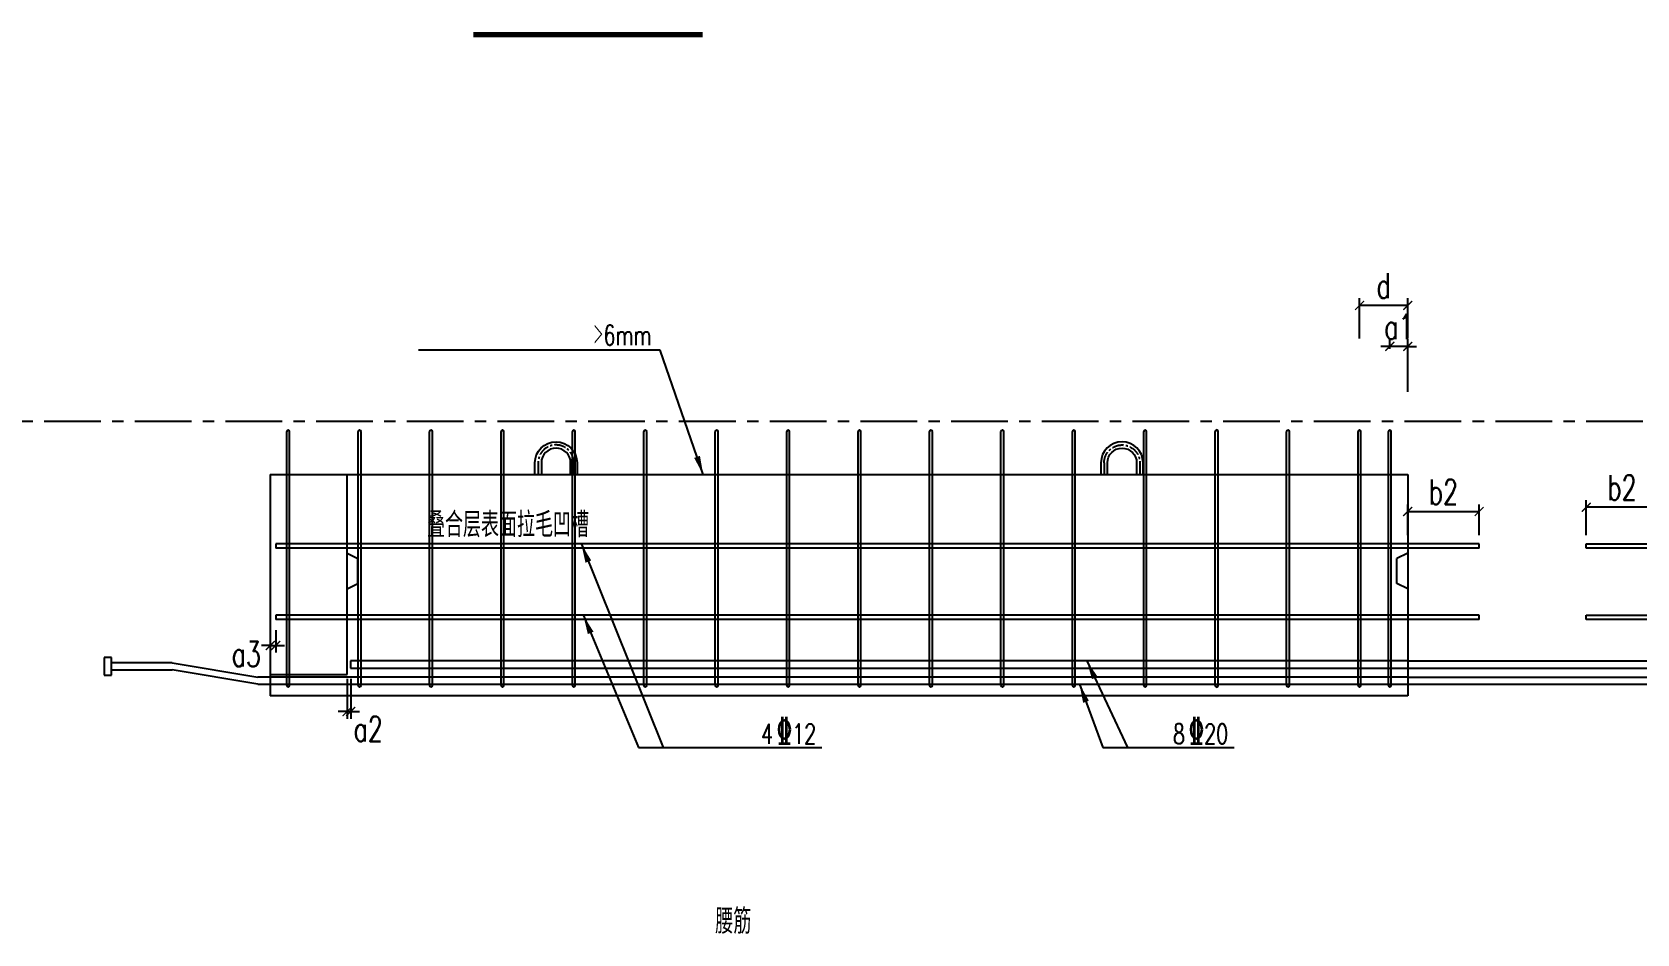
# Model space of a CAD drawing. Header units: inches. Extents: x 280713 to 330889, y 163288 to 177285.
# Drawn here: x 283539 to 288033, y 163625 to 166151 of the extents above; entities that cross this region are included whole.
import ezdxf
from ezdxf.enums import TextEntityAlignment as Align

# ---------------------------------------------------------------- set-up
doc = ezdxf.new("R2010")
doc.units = ezdxf.units.IN
doc.linetypes.add('CENTER', pattern=[50.8, 31.75, -6.35, 6.35, -6.35])
for name, color, linetype in [('PC梁箍筋', 3, 'Continuous'), ('PC梁钢筋', 6, 'Continuous'), ('尺寸', 7, 'Continuous'), ('文字', 7, 'Continuous'), ('轴线', 1, 'CENTER'), ('金属件U', 163, 'Continuous'), ('预制构件', 30, 'Continuous')]:
    doc.layers.add(name, color=color, linetype=linetype)
doc.styles.add('中文标注', font='standard.shx', dxfattribs={"bigfont": 'gbcbig.shx'})
doc.styles.add('尺寸123', font='simplex1.shx', dxfattribs={"width": 0.7, "height": 70, "bigfont": 'gbcbig.shx'})
doc.styles.add('尺寸用', font='', dxfattribs={"width": 0.7, "height": 40})
doc.styles.add('钢筋符号', font='tssdeng.shx', dxfattribs={"width": 0.7, "height": 75})
doc.styles.get('尺寸用').set_extended_font_data('SimSun')
doc.dimstyles.new('S-10', dxfattribs={"dimscale": 10, "dimtxt": 3.5, "dimasz": 2.5, "dimexe": 2, "dimexo": 3, "dimgap": 2, "dimtad": 1, "dimdec": 1, "dimdsep": 46, "dimtxsty": '尺寸用', "dimblk": 'ARCHTICK', "dimcen": 1.75, "dimaunit": 1, "dimadec": 0, "dimazin": 0, "dimtfac": 1, "dimtdec": 1, "dimtix": 1, "dimtmove": 2, "dimatfit": 3, "dimfxl": 1, "dimarcsym": 0})
doc.dimstyles.new('S-30', dxfattribs={"dimscale": 30, "dimtxt": 3.5, "dimasz": 1, "dimexe": 1, "dimexo": 3, "dimtad": 1, "dimdec": 1, "dimdsep": 46, "dimtxsty": '尺寸用', "dimblk": 'ARCHTICK', "dimcen": 1.75, "dimaunit": 1, "dimadec": 1, "dimazin": 0, "dimtfac": 1, "dimtdec": 1, "dimtix": 1, "dimtmove": 2, "dimatfit": 3, "dimfxl": 1, "dimarcsym": 0})

# ---------------------------------------------------------------- blocks, each defined once
blk = doc.blocks.new('_ArchTick')
at = {"color": 0, "linetype": 'ByBlock', "const_width": 0.15}
blk.add_lwpolyline([(-0.5, -0.5), (0.5, 0.5)], dxfattribs=at)
blk = doc.blocks.new('*D882')
at = {"layer": 'Defpoints', "color": 0, "transparency": 16777216}
for p in [(284206.6, 164505.8), (284221.6, 164505.8), (284221.6, 164433.3)]:
    blk.add_point(p, dxfattribs=at)
at = {"layer": '尺寸', "color": 0, "lineweight": -2, "transparency": 16777216}
for p, q in [((284206.6, 164475.8), (284206.6, 164413.3)), ((284221.6, 164475.8), (284221.6, 164413.3)), ((284206.6, 164433.3), (284181.6, 164433.3)), ((284206.6, 164433.3), (284221.6, 164433.3)), ((284221.6, 164433.3), (284246.6, 164433.3))]:
    blk.add_line(p, q, dxfattribs=at)
at = {"layer": '尺寸', "color": 0, "lineweight": -2, "transparency": 16777216, "xscale": 25, "yscale": 25, "zscale": 25}
blk.add_blockref('_ArchTick', (284206.6, 164433.3), dxfattribs=at)
at = {"layer": '尺寸', "color": 0, "lineweight": -2, "transparency": 16777216, "xscale": 25, "yscale": 25, "zscale": 25, "rotation": 180}
blk.add_blockref('_ArchTick', (284221.6, 164433.3), dxfattribs=at)
at = {"layer": '尺寸', "color": 0, "transparency": 16777216, "insert": (284139.5, 164408.9), "char_height": 70, "attachment_point": 5, "style": '尺寸123'}
blk.add_mtext('a3', dxfattribs=at)
blk = doc.blocks.new('*D895')
at = {"layer": 'Defpoints', "color": 0, "transparency": 16777216}
for p in [(287591.6, 164808.4), (287391.6, 164711.8), (287591.6, 164711.8)]:
    blk.add_point(p, dxfattribs=at)
at = {"layer": '尺寸', "color": 0, "lineweight": -2, "transparency": 16777216}
for p, q in [((287391.6, 164741.8), (287391.6, 164828.4)), ((287391.6, 164808.4), (287591.6, 164808.4)), ((287591.6, 164741.8), (287591.6, 164828.4))]:
    blk.add_line(p, q, dxfattribs=at)
at = {"layer": '尺寸', "color": 0, "lineweight": -2, "transparency": 16777216, "xscale": 25, "yscale": 25, "zscale": 25, "rotation": 180}
blk.add_blockref('_ArchTick', (287391.6, 164808.4), dxfattribs=at)
at = {"layer": '尺寸', "color": 0, "lineweight": -2, "transparency": 16777216, "xscale": 25, "yscale": 25, "zscale": 25}
blk.add_blockref('_ArchTick', (287591.6, 164808.4), dxfattribs=at)
at = {"layer": '尺寸', "color": 0, "transparency": 16777216, "insert": (287491.6, 164863.4), "char_height": 70, "attachment_point": 5, "style": '尺寸123'}
blk.add_mtext('b2', dxfattribs=at)
blk = doc.blocks.new('*D896')
at = {"layer": 'Defpoints', "color": 0, "transparency": 16777216}
for p in [(287891.6, 164820.5), (287891.6, 164711.8), (288091.6, 164711.8)]:
    blk.add_point(p, dxfattribs=at)
at = {"layer": '尺寸', "color": 0, "lineweight": -2, "transparency": 16777216}
for p, q in [((287891.6, 164741.8), (287891.6, 164840.5)), ((288091.6, 164741.8), (288091.6, 164840.5)), ((288091.6, 164820.5), (287891.6, 164820.5))]:
    blk.add_line(p, q, dxfattribs=at)
at = {"layer": '尺寸', "color": 0, "lineweight": -2, "transparency": 16777216, "xscale": 25, "yscale": 25, "zscale": 25, "rotation": 180}
blk.add_blockref('_ArchTick', (287891.6, 164820.5), dxfattribs=at)
at = {"layer": '尺寸', "color": 0, "lineweight": -2, "transparency": 16777216, "xscale": 25, "yscale": 25, "zscale": 25}
blk.add_blockref('_ArchTick', (288091.6, 164820.5), dxfattribs=at)
at = {"layer": '尺寸', "color": 0, "transparency": 16777216, "insert": (287991.6, 164875.5), "char_height": 70, "attachment_point": 5, "style": '尺寸123'}
blk.add_mtext('b2', dxfattribs=at)
blk = doc.blocks.new('A$C5BBB44EC')
at = {"layer": '轴线'}
for p, q in [((9, 33), (9, 0)), ((109, 33), (109, 0))]:
    blk.add_line(p, q, dxfattribs=at)
blk.add_arc((59, 33), 50, 0, 180, dxfattribs=at)
at = {"layer": '金属件U'}
for points in [[(0, 0), (0, 33, -1), (118, 33), (118, 0)], [(100, 0), (100, 33, 1), (18, 33), (18, 0)]]:
    blk.add_lwpolyline(points, format="xyb", dxfattribs=at)
blk = doc.blocks.new('*D934')
at = {"layer": 'Defpoints', "color": 0, "transparency": 16777216}
for p in [(284421.6, 164369.8), (284431.6, 164369.8), (284421.6, 164248.1)]:
    blk.add_point(p, dxfattribs=at)
at = {"layer": '尺寸', "color": 0, "lineweight": -2, "transparency": 16777216}
for p, q in [((284421.6, 164339.8), (284421.6, 164228.1)), ((284431.6, 164339.8), (284431.6, 164228.1)), ((284421.6, 164248.1), (284396.6, 164248.1)), ((284431.6, 164248.1), (284421.6, 164248.1)), ((284431.6, 164248.1), (284456.6, 164248.1))]:
    blk.add_line(p, q, dxfattribs=at)
at = {"layer": '尺寸', "color": 0, "lineweight": -2, "transparency": 16777216, "xscale": 25, "yscale": 25, "zscale": 25}
blk.add_blockref('_ArchTick', (284421.6, 164248.1), dxfattribs=at)
at = {"layer": '尺寸', "color": 0, "lineweight": -2, "transparency": 16777216, "xscale": 25, "yscale": 25, "zscale": 25, "rotation": 180}
blk.add_blockref('_ArchTick', (284431.6, 164248.1), dxfattribs=at)
at = {"layer": '尺寸', "color": 0, "transparency": 16777216, "insert": (284480.6, 164199.4), "char_height": 70, "attachment_point": 5, "style": '尺寸123'}
blk.add_mtext('a2', dxfattribs=at)
blk = doc.blocks.new('*D949')
at = {"layer": 'Defpoints', "color": 0, "transparency": 16777216}
for p in [(287256.6, 165385.7), (287256.6, 165263.4), (287391.6, 165263.4)]:
    blk.add_point(p, dxfattribs=at)
at = {"layer": '尺寸', "color": 0, "lineweight": -2, "transparency": 16777216}
for p, q in [((287256.6, 165293.4), (287256.6, 165405.7)), ((287391.6, 165385.7), (287256.6, 165385.7)), ((287391.6, 165293.4), (287391.6, 165405.7))]:
    blk.add_line(p, q, dxfattribs=at)
at = {"layer": '尺寸', "color": 0, "lineweight": -2, "transparency": 16777216, "xscale": 25, "yscale": 25, "zscale": 25, "rotation": 180}
blk.add_blockref('_ArchTick', (287256.6, 165385.7), dxfattribs=at)
at = {"layer": '尺寸', "color": 0, "lineweight": -2, "transparency": 16777216, "xscale": 25, "yscale": 25, "zscale": 25}
blk.add_blockref('_ArchTick', (287391.6, 165385.7), dxfattribs=at)
at = {"layer": '尺寸', "color": 0, "transparency": 16777216, "insert": (287324.1, 165440.7), "char_height": 70, "attachment_point": 5, "style": '尺寸123'}
blk.add_mtext('d', dxfattribs=at)
blk = doc.blocks.new('*D1025')
at = {"layer": 'Defpoints', "color": 0, "transparency": 16777216}
for p in [(287341.6, 165271), (287341.6, 165234.4), (287391.6, 165113.4)]:
    blk.add_point(p, dxfattribs=at)
at = {"layer": '尺寸', "color": 0, "lineweight": -2, "transparency": 16777216}
for p, q in [((287341.6, 165264.4), (287341.6, 165291)), ((287391.6, 165143.4), (287391.6, 165291)), ((287341.6, 165271), (287316.6, 165271)), ((287391.6, 165271), (287341.6, 165271)), ((287391.6, 165271), (287416.6, 165271))]:
    blk.add_line(p, q, dxfattribs=at)
at = {"layer": '尺寸', "color": 0, "lineweight": -2, "transparency": 16777216, "xscale": 25, "yscale": 25, "zscale": 25}
blk.add_blockref('_ArchTick', (287341.6, 165271), dxfattribs=at)
at = {"layer": '尺寸', "color": 0, "lineweight": -2, "transparency": 16777216, "xscale": 25, "yscale": 25, "zscale": 25, "rotation": 180}
blk.add_blockref('_ArchTick', (287391.6, 165271), dxfattribs=at)
at = {"layer": '尺寸', "color": 0, "transparency": 16777216, "insert": (287366.6, 165326), "char_height": 70, "attachment_point": 5, "style": '尺寸123'}
blk.add_mtext('a1', dxfattribs=at)

msp = doc.modelspace()

# ---------------------------------------------------------------- linework, layer by layer
at = {"layer": 'PC梁箍筋'}
for p, q in [((284252.57, 164320.84), (284252.57, 165032.84)), ((284260.57, 164320.84), (284260.57, 165032.84)), ((284452.57, 164320.84), (284452.57, 165032.84)), ((284460.57, 164320.84), (284460.57, 165032.84)), ((284652.57, 164320.84), (284652.57, 165032.84)), ((284660.57, 164320.84), (284660.57, 165032.84)), ((284852.57, 164320.84), (284852.57, 165032.84)), ((284860.57, 164320.84), (284860.57, 165032.84)), ((285052.57, 164320.84), (285052.57, 165032.84)), ((285060.57, 164320.84), (285060.57, 165032.84)), ((285252.57, 164320.84), (285252.57, 165032.84)), ((285260.57, 164320.84), (285260.57, 165032.84)), ((285452.57, 164320.84), (285452.57, 165032.84)), ((285460.57, 164320.84), (285460.57, 165032.84)), ((285652.57, 164320.84), (285652.57, 165032.84)), ((285660.57, 164320.84), (285660.57, 165032.84)), ((285852.57, 164320.84), (285852.57, 165032.84)), ((285860.57, 164320.84), (285860.57, 165032.84)), ((286052.57, 164320.84), (286052.57, 165032.84)), ((286060.57, 164320.84), (286060.57, 165032.84)), ((286252.57, 164320.84), (286252.57, 165032.84)), ((286260.57, 164320.84), (286260.57, 165032.84)), ((286452.57, 164320.84), (286452.57, 165032.84)), ((286460.57, 164320.84), (286460.57, 165032.84)), ((286652.57, 164320.84), (286652.57, 165032.84)), ((286660.57, 164320.84), (286660.57, 165032.84)), ((286852.57, 164320.84), (286852.57, 165032.84)), ((286860.57, 164320.84), (286860.57, 165032.84)), ((287052.57, 164320.84), (287052.57, 165032.84)), ((287060.57, 164320.84), (287060.57, 165032.84)), ((287252.57, 164320.84), (287252.57, 165032.84)), ((287260.57, 164320.84), (287260.57, 165032.84)), ((287337.57, 164320.84), (287337.57, 165032.84)), ((287345.57, 164320.84), (287345.57, 165032.84))]:
    msp.add_line(p, q, dxfattribs=at)
for centre, start, end in [((284256.57, 165032.84), 0, 180), ((284456.57, 165032.84), 0, 180), ((284656.57, 165032.84), 0, 180), ((284856.57, 165032.84), 0, 180), ((285056.57, 165032.84), 0, 180), ((285256.57, 165032.84), 0, 180), ((285456.57, 165032.84), 0, 180), ((285656.57, 165032.84), 0, 180), ((285856.57, 165032.84), 0, 180), ((286056.57, 165032.84), 0, 180), ((286256.57, 165032.84), 0, 180), ((286456.57, 165032.84), 0, 180), ((286656.57, 165032.84), 0, 180), ((286856.57, 165032.84), 0, 180), ((287056.57, 165032.84), 0, 180), ((287256.57, 165032.84), 0, 180), ((287341.57, 165032.84), 0, 180), ((284256.57, 164320.84), 180, 0), ((284456.57, 164320.84), 180, 0), ((284656.57, 164320.84), 180, 0), ((284856.57, 164320.84), 180, 0), ((285056.57, 164320.84), 180, 0), ((285256.57, 164320.84), 180, 0), ((285456.57, 164320.84), 180, 0), ((285656.57, 164320.84), 180, 0), ((285856.57, 164320.84), 180, 0), ((286056.57, 164320.84), 180, 0), ((286256.57, 164320.84), 180, 0), ((286456.57, 164320.84), 180, 0), ((286656.57, 164320.84), 180, 0), ((286856.57, 164320.84), 180, 0), ((287056.57, 164320.84), 180, 0), ((287256.57, 164320.84), 180, 0), ((287341.57, 164320.84), 180, 0)]:
    msp.add_arc(centre, 4, start, end, dxfattribs=at)
at = {"layer": 'PC梁钢筋'}
for p, q in [((287591.57, 164717.84), (284221.57, 164717.84)), ((284221.57, 164717.84), (284221.57, 164705.84)), ((287591.57, 164705.84), (284221.57, 164705.84)), ((287591.57, 164705.84), (287591.57, 164717.84)), ((287891.57, 164705.84), (287891.57, 164717.84)), ((287891.57, 164717.84), (291821.57, 164717.84)), ((291821.57, 164705.84), (287891.57, 164705.84)), ((287591.57, 164517.84), (284221.57, 164517.84)), ((284221.57, 164517.84), (284221.57, 164505.84)), ((287591.57, 164505.84), (284221.57, 164505.84)), ((287591.57, 164505.84), (287591.57, 164517.84)), ((287891.57, 164505.84), (287891.57, 164517.84)), ((287891.57, 164517.84), (291821.57, 164517.84)), ((291821.57, 164505.84), (287891.57, 164505.84)), ((283761.57, 164399.84), (283741.57, 164399.84)), ((283741.57, 164399.84), (283741.57, 164349.84)), ((283761.57, 164349.84), (283761.57, 164399.84)), ((287391.57, 164389.84), (284431.57, 164389.84)), ((284431.57, 164389.84), (284431.57, 164369.84)), ((287391.57, 164389.84), (288091.57, 164389.84)), ((283741.57, 164349.84), (283761.57, 164349.84)), ((283931.57, 164384.84), (283761.57, 164384.84)), ((283761.57, 164364.84), (283931.57, 164364.84)), ((283931.57, 164384.84), (284171.57, 164344.84)), ((284171.57, 164324.84), (283931.57, 164364.84)), ((287391.57, 164344.84), (284171.57, 164344.84)), ((284431.57, 164369.84), (287391.57, 164369.84)), ((287391.57, 164369.84), (288091.57, 164369.84)), ((287391.57, 164344.84), (288091.57, 164344.84)), ((284171.57, 164324.84), (287391.57, 164324.84)), ((287391.57, 164324.84), (288091.57, 164324.84))]:
    msp.add_line(p, q, dxfattribs=at)
at = {"layer": '文字', "const_width": 15}
msp.add_lwpolyline([(285416.88, 166143.91), (284774.67, 166143.91)], dxfattribs=at)
at = {"layer": '轴线', "ltscale": 5}
msp.add_line((280778.95, 165061.84), (292683.41, 165061.84), dxfattribs=at)
at = {"layer": '预制构件'}
for p, q in [((284206.57, 164911.84), (284206.57, 164291.84)), ((284206.57, 164911.84), (287391.57, 164911.84)), ((284421.57, 164351.84), (284421.57, 164911.84)), ((287391.57, 164911.84), (287391.57, 164291.84)), ((284421.57, 164691.84), (284451.57, 164676.84)), ((284451.57, 164606.84), (284451.57, 164676.84)), ((287391.57, 164691.84), (287361.57, 164676.84)), ((287361.57, 164606.84), (287361.57, 164676.84)), ((284421.57, 164591.84), (284451.57, 164606.84)), ((287391.57, 164591.84), (287361.57, 164606.84)), ((284206.57, 164351.84), (284421.57, 164351.84)), ((287391.57, 164291.84), (284206.57, 164291.84))]:
    msp.add_line(p, q, dxfattribs=at)

# ---------------------------------------------------------------- block references
at = {"layer": '尺寸'}
msp.add_blockref('A$C5BBB44EC', (284947.57, 164911.84), dxfattribs=at)
at = {"layer": '尺寸', "xscale": -1}
msp.add_blockref('A$C5BBB44EC', (286650.57, 164911.84), dxfattribs=at)

# ---------------------------------------------------------------- texts
at = {"layer": '文字', "style": '尺寸123', "width": 0.7}
msp.add_text('＞6mm', height=56, dxfattribs=at).set_placement((285111.1, 165274.68, 0))
at = {"layer": '文字', "style": '中文标注'}
msp.add_text('叠合层表面拉毛凹槽', height=70, dxfattribs=at).set_placement((284645.31, 164715.58), align=Align.BOTTOM_LEFT)
at = {"layer": '文字', "width": 0.7}
for s, height, style, p in [('4  12', 56, '尺寸123', (285657.79, 164185.58, 0)), ('\x84', 75, '钢筋符号', (285646.19, 164195.98)), ('8  20', 56, '尺寸123', (286811.53, 164185.58, 0)), ('\x84', 75, '钢筋符号', (286799.94, 164195.98))]:
    msp.add_text(s, height=height, dxfattribs=dict(at, style=style)).set_placement(p, align=Align.MIDDLE_CENTER)
at = {"layer": '文字', "style": '中文标注'}
msp.add_text('腰筋', height=70, dxfattribs=at).set_placement((285553.42, 163604.63), align=Align.BOTTOM_RIGHT)

# ---------------------------------------------------------------- dimensions: what is measured, and where the dimension line sits
at = {"layer": '尺寸'}
for base, p1, p2, text, picture, middle in [((287256.57, 165385.66), (287391.57, 165263.43), (287256.57, 165263.43), 'd', '*D949', (287324.07, 165440.66)), ((287341.57, 165270.96), (287391.57, 165113.43), (287341.57, 165234.43), 'a1', '*D1025', (287366.57, 165325.96)), ((287591.57, 164808.43), (287391.57, 164711.77), (287591.57, 164711.77), 'b2', '*D895', (287491.57, 164863.43))]:
    dim = msp.add_linear_dim(base=base, p1=p1, p2=p2, text=text, dimstyle='S-10', override={"dimtxt": 7, "dimtxsty": '尺寸123'}, dxfattribs=at)
    dim.commit()
    dim.dimension.update_dxf_attribs({"geometry": picture, "text_midpoint": middle})
dim = msp.add_linear_dim(base=(287891.57, 164820.54), p1=(288091.57, 164711.77), p2=(287891.57, 164711.77), angle=180, text='b2', dimstyle='S-10', override={"dimtxt": 7, "dimtxsty": '尺寸123'}, dxfattribs=at)
dim.commit()
dim.dimension.update_dxf_attribs({"geometry": '*D896', "text_midpoint": (287991.57, 164875.54)})
for base, p1, p2, text, picture, middle in [((284221.57, 164433.27), (284206.57, 164505.84), (284221.57, 164505.84), 'a3', '*D882', (284139.46, 164408.88)), ((284421.57, 164248.08), (284431.57, 164369.84), (284421.57, 164369.84), 'a2', '*D934', (284480.63, 164199.44))]:
    dim = msp.add_linear_dim(base=base, p1=p1, p2=p2, text=text, dimstyle='S-10', override={"dimtxt": 7, "dimtxsty": '尺寸123'}, dxfattribs=at)
    dim.commit()
    dim.dimension.update_dxf_attribs({"geometry": picture, "text_midpoint": middle, "dimtype": 160})

# ---------------------------------------------------------------- leaders
at = {"layer": '文字'}
for points in [[(285418.67, 164911.84), (285298.6, 165260.3), (284621.21, 165260.3)], [(285077.65, 164716.87), (285306.28, 164147.56), (285751.28, 164147.56)], [(285083.36, 164516.87), (285237.81, 164147.56), (285695.28, 164147.56)], [(286492.98, 164389.84), (286606.53, 164147.56), (286905.89, 164147.56)], [(286472.53, 164324.84), (286538.07, 164147.56), (286905.89, 164147.56)]]:
    msp.add_leader(points, dimstyle='S-30', override={"dimasz": 1.75, "dimtad": 0}, dxfattribs=at)

doc.saveas('drawing.dxf')
